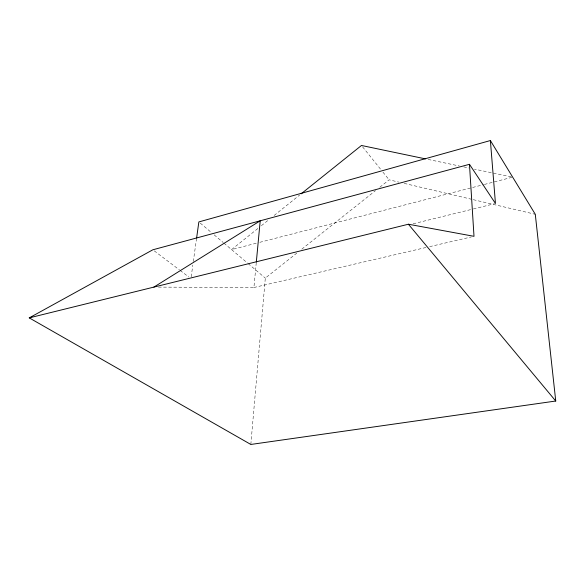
<?xml version="1.0" encoding="UTF-8"?>
<svg xmlns="http://www.w3.org/2000/svg" width="585" height="585" viewBox="0 0 585 585"><rect width="100%" height="100%" fill="white"/><g stroke="black" fill="none" stroke-linecap="round" stroke-linejoin="round"><path stroke-width="0.44" stroke-dasharray="2.92 2.19" d="M250.833 444.454L265.312 278.116L296.807 253.122M158.433 287.111L253.912 287.506L256.215 263.162M191.185 276.8L192.823 265.1M193.321 261.502L196.465 239.016M257.839 228.538L231.572 249.59L256.325 243.214M261.385 225.693L268.486 220.004M274.16 215.455L299.71 194.973M301.816 249.144L375.541 190.622M379.833 187.215L389.142 179.822L398.882 182.125M259.857 242.3L483.502 184.67M484.387 184.443L512.672 177.153L474.428 169.138M413.134 223.799L472.446 209.174M473.331 208.955L494.574 203.712M253.912 287.506L426.085 247.47M429.631 246.643L471.342 236.94M428.176 159.449L459.305 165.972M463.751 166.9L469.09 168.019M404.198 183.376L472.402 199.463M473.287 199.675L535.29 214.293M154.279 250.87L179.434 269.897M180.151 270.445L188.78 276.968M200.245 223.104L211.382 232.523M214.168 234.877L223.221 242.526M223.916 243.119L247.411 262.979M248.098 263.564L265.312 278.116M362.598 146.872L380.667 169.306M382.926 172.114L389.142 179.822"/><path stroke-width="0.88" d="M256.296 262.263L260.215 220.794L153.884 287.096M196.597 238.117L198.856 221.927L490.384 140.546L535.29 214.293L555.75 401.025L250.833 444.454L29.25 317.882L152.846 249.788L469.47 164.305L495.458 203.492L490.384 140.546M301.136 193.832L361.464 145.475L425.507 158.886M29.25 317.882L408.403 224.223L474.004 236.325L469.47 164.305M408.403 224.223L555.75 401.025"/></g></svg>
